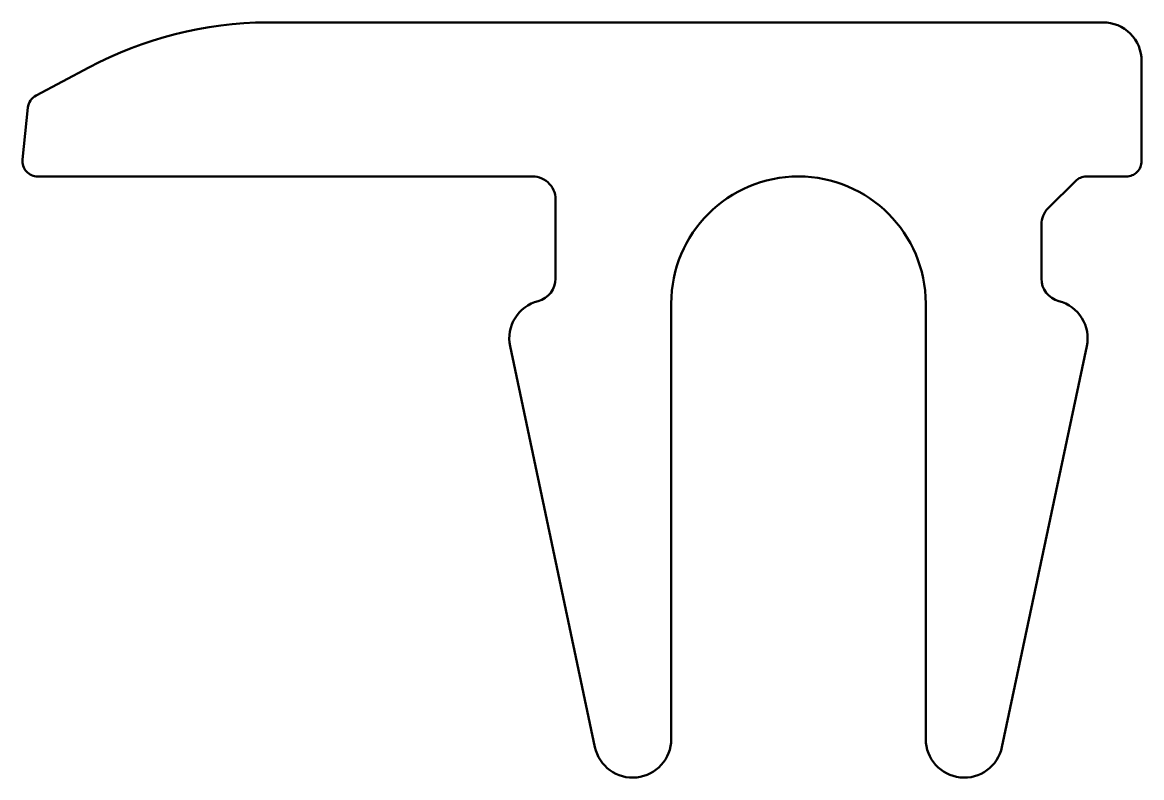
# Model space of a CAD drawing. Extents: x -6.7 to 7.8, y -7.8 to 2.
import ezdxf

# ---------------------------------------------------------------- set-up
doc = ezdxf.new("R2010")
doc.units = 0
doc.layers.add('AM_S', color=80, linetype='CONTINUOUS', lineweight=50)

msp = doc.modelspace()

# ---------------------------------------------------------------- linework, layer by layer
at = {"layer": 'AM_S'}
msp.add_lwpolyline([(7.3, 2, -0.414214), (7.8, 1.5), (7.8, 0.2, -0.414214), (7.6, 0), (7.083, 0, 0.198912), (6.941, -0.059), (6.588, -0.412, 0.198912), (6.5, -0.624), (6.5, -1.325, 0.341999), (6.725, -1.616, -0.401322), (7.089, -2.203), (5.989, -7.403, -0.900845), (5, -7.3), (5, -1.65, 1), (1.7, -1.65), (1.7, -7.3, -0.900845), (0.711, -7.403), (-0.389, -2.203, -0.401322), (-0.025, -1.616, 0.341999), (0.2, -1.325), (0.2, -0.298, 0.445229), (-0.131, 0), (-6.514, 0, -0.445229), (-6.713, 0.221), (-6.642, 0.894, -0.249328), (-6.537, 1.05), (-5.851, 1.415, -0.120826), (-3.542, 2), (7.3, 2)], format="xyb", close=True, dxfattribs=at)

doc.saveas('drawing.dxf')
